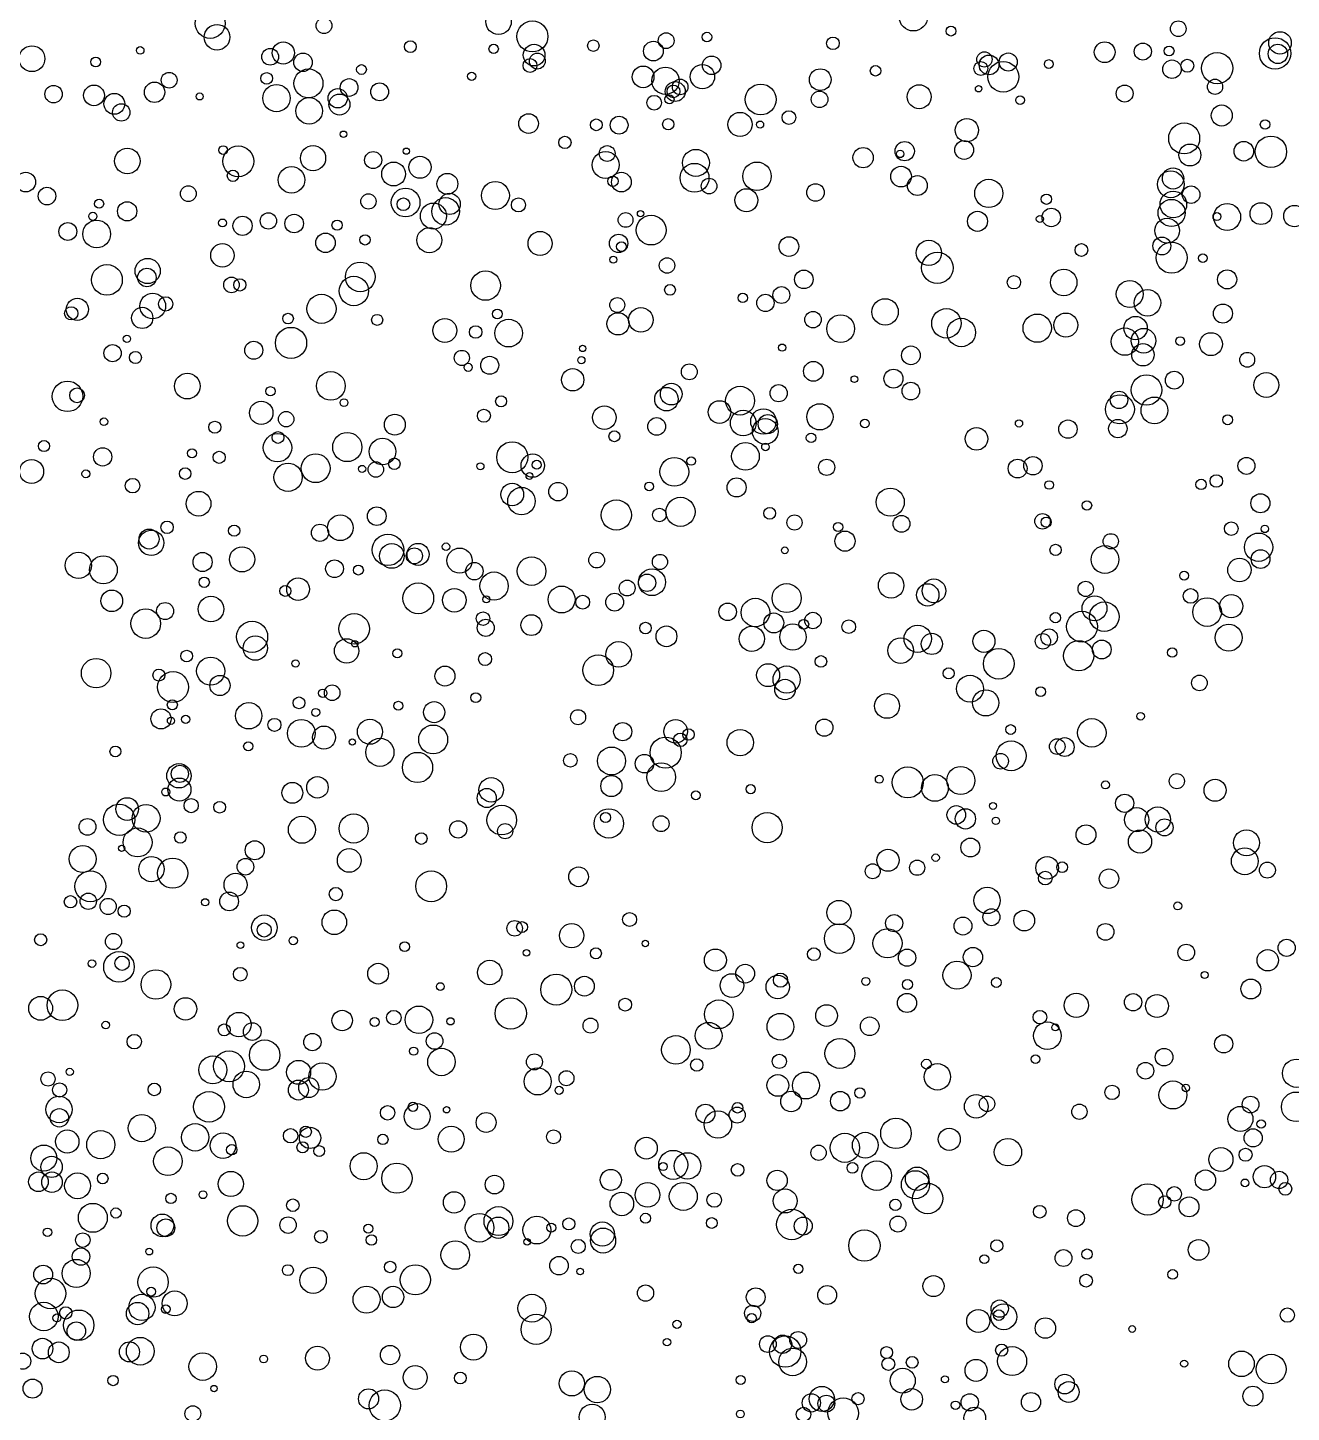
# Model space of a CAD drawing. Extents: x -296 to 296, y -196 to 196.
# Drawn here: x -120 to -59.8, y -143.1 to -77.1 of the extents above; entities that cross this region are included whole.
import ezdxf

# ---------------------------------------------------------------- set-up
doc = ezdxf.new("R2010")
doc.units = 0

msp = doc.modelspace()

# ---------------------------------------------------------------- linework, layer by layer
at = {"layer": 'VIA'}
for centre, radius in [((-77.8039, -76.5625), 0.673), ((-111.3339, -76.8756), 0.7114), ((-105.9047, -76.9813), 0.3782), ((-97.5828, -76.7906), 0.6095), ((-111.0054, -77.5348), 0.6116), ((-95.9671, -77.496), 0.7409), ((-76.0094, -77.2409), 0.2362), ((-65.1695, -77.1298), 0.3734), ((-60.3205, -77.8066), 0.5377), ((-107.846, -78.2849), 0.5275), ((-101.7848, -77.9829), 0.2809), ((-97.8154, -78.0935), 0.2234), ((-95.8878, -78.3858), 0.5182), ((-93.0616, -77.9376), 0.2723), ((-90.2003, -78.1947), 0.4699), ((-89.5869, -77.6994), 0.3776), ((-87.6449, -77.5251), 0.2268), ((-81.6379, -77.8244), 0.2992), ((-68.6786, -78.2467), 0.495), ((-66.8621, -78.2178), 0.4083), ((-60.5567, -78.3055), 0.7469), ((-60.4221, -78.3289), 0.4623), ((-119.83, -78.557), 0.6168), ((-116.7875, -78.7119), 0.2324), ((-114.6701, -78.1612), 0.1807), ((-108.4711, -78.4669), 0.3995), ((-106.9057, -78.7288), 0.4411), ((-96.0811, -78.8793), 0.332), ((-95.7329, -78.6715), 0.3788), ((-87.4231, -78.872), 0.442), ((-74.4137, -78.5935), 0.3663), ((-74.194, -78.8563), 0.4711), ((-73.2784, -78.7185), 0.4323), ((-65.6081, -78.1882), 0.2343), ((-64.74, -78.8959), 0.3078), ((-63.3196, -79.0107), 0.7427), ((-113.2902, -79.5853), 0.3759), ((-108.6382, -79.4969), 0.2774), ((-106.645, -79.7361), 0.691), ((-104.1183, -79.075), 0.2324), ((-98.8667, -79.3974), 0.1964), ((-90.6869, -79.4241), 0.5166), ((-89.6246, -79.608), 0.6507), ((-87.86, -79.4156), 0.5798), ((-82.2397, -79.5577), 0.5185), ((-79.6065, -79.1333), 0.2517), ((-74.5836, -79.0242), 0.3314), ((-73.5137, -79.4221), 0.7333), ((-71.3448, -78.8151), 0.2112), ((-65.4714, -79.0609), 0.4426), ((-118.8002, -80.2492), 0.4163), ((-116.8725, -80.3065), 0.4937), ((-113.9844, -80.1606), 0.4859), ((-108.169, -80.4386), 0.6491), ((-104.7073, -79.9321), 0.4224), ((-103.2541, -80.1379), 0.4253), ((-89.1564, -80.125), 0.4759), ((-89.2417, -80.1205), 0.3038), ((-88.9218, -79.9062), 0.3723), ((-85.0813, -80.5025), 0.7356), ((-77.5231, -80.3708), 0.571), ((-74.6919, -79.992), 0.1521), ((-67.7287, -80.2236), 0.404), ((-63.4183, -79.8974), 0.3627), ((-115.9025, -80.7117), 0.4972), ((-111.8333, -80.3603), 0.1661), ((-106.6143, -81.0466), 0.6342), ((-105.25, -80.4437), 0.4604), ((-105.1667, -80.7433), 0.5009), ((-90.1626, -80.6588), 0.3504), ((-89.4313, -80.4937), 0.2156), ((-82.2759, -80.4967), 0.3966), ((-72.7152, -80.5381), 0.2076), ((-115.5734, -81.1209), 0.4172), ((-96.1526, -81.6516), 0.4694), ((-86.0651, -81.6931), 0.5763), ((-83.7339, -81.3659), 0.328), ((-63.0975, -81.2671), 0.5018), ((-92.9221, -81.7134), 0.2789), ((-91.8333, -81.7291), 0.425), ((-89.4895, -81.6852), 0.2714), ((-85.1113, -81.7005), 0.1698), ((-75.2515, -81.97), 0.5562), ((-64.89, -82.3625), 0.7384), ((-61.0318, -81.6972), 0.2274), ((-104.9756, -82.159), 0.1516), ((-94.4148, -82.5519), 0.2933), ((-78.2158, -82.9698), 0.4608), ((-75.3803, -82.9103), 0.449), ((-62.0467, -82.9717), 0.4664), ((-60.7517, -82.997), 0.748), ((-115.282, -83.4388), 0.6103), ((-110.7091, -82.9154), 0.2065), ((-109.9923, -83.4517), 0.7347), ((-106.4278, -83.3024), 0.6018), ((-103.5613, -83.394), 0.4091), ((-101.9818, -82.9695), 0.1504), ((-101.3291, -83.7336), 0.5262), ((-92.4758, -83.6273), 0.6432), ((-92.4021, -83.0835), 0.3776), ((-88.1723, -83.5269), 0.6434), ((-80.1976, -83.279), 0.485), ((-78.4335, -83.1016), 0.1769), ((-64.6155, -83.1532), 0.5228), ((-110.2487, -84.1429), 0.2707), ((-107.4566, -84.3387), 0.6343), ((-102.5851, -84.0583), 0.5687), ((-88.2371, -84.2395), 0.6885), ((-85.2588, -84.1674), 0.6798), ((-78.3885, -84.1805), 0.4919), ((-65.419, -84.2717), 0.507), ((-120.1261, -84.4454), 0.4692), ((-100.0222, -84.5271), 0.5002), ((-97.7327, -85.0846), 0.6657), ((-92.1296, -84.4042), 0.2478), ((-91.7251, -84.4443), 0.4685), ((-87.5445, -84.6339), 0.3736), ((-82.4703, -84.9382), 0.4176), ((-77.6115, -84.6095), 0.4745), ((-74.2056, -84.9844), 0.6725), ((-65.5273, -84.5499), 0.6383), ((-119.1143, -85.1103), 0.4202), ((-112.3754, -84.9946), 0.3776), ((-103.7861, -85.3656), 0.3628), ((-102.0149, -85.4173), 0.6853), ((-102.1171, -85.4998), 0.3006), ((-100.1056, -85.8417), 0.6558), ((-99.9166, -85.4836), 0.5068), ((-96.6359, -85.5341), 0.3342), ((-85.764, -85.3091), 0.5476), ((-71.4588, -85.2607), 0.2454), ((-65.4075, -85.5096), 0.6341), ((-64.5601, -85.0454), 0.4184), ((-116.6267, -85.4784), 0.2162), ((-115.2922, -85.8387), 0.4592), ((-100.6892, -86.0635), 0.6207), ((-90.8105, -85.9508), 0.1513), ((-74.7452, -86.3152), 0.4779), ((-71.2294, -86.1319), 0.4389), ((-65.4912, -85.9147), 0.6457), ((-62.8415, -86.1079), 0.6436), ((-61.2275, -85.9491), 0.5192), ((-59.6292, -86.067), 0.5114), ((-118.1201, -86.8018), 0.4282), ((-116.7425, -86.9219), 0.6585), ((-116.9299, -86.0755), 0.195), ((-110.7455, -86.393), 0.1874), ((-109.7886, -86.5299), 0.4589), ((-108.5568, -86.2982), 0.3907), ((-107.3289, -86.4218), 0.4419), ((-105.2807, -86.4993), 0.2456), ((-91.5246, -86.2487), 0.3533), ((-90.3078, -86.7334), 0.7109), ((-71.7727, -86.2039), 0.1677), ((-65.7025, -86.7603), 0.5899), ((-63.325, -86.0876), 0.1895), ((-105.8337, -87.342), 0.4644), ((-103.9497, -87.1998), 0.2453), ((-100.8815, -87.2166), 0.5984), ((-95.6034, -87.3709), 0.5744), ((-91.8583, -87.3692), 0.4397), ((-83.7392, -87.5183), 0.4681), ((-65.9529, -87.4907), 0.4274), ((-110.7506, -87.9378), 0.5566), ((-91.7206, -87.5221), 0.2331), ((-77.063, -87.8201), 0.6022), ((-76.6579, -88.5348), 0.7495), ((-69.7894, -87.6836), 0.3059), ((-65.4862, -88.0529), 0.7408), ((-116.2549, -89.1107), 0.7331), ((-114.3123, -88.6864), 0.6022), ((-104.1752, -88.9667), 0.7071), ((-92.1101, -88.1448), 0.1654), ((-89.5485, -88.4239), 0.3678), ((-63.9987, -88.0695), 0.2061), ((-114.3504, -88.9959), 0.4419), ((-110.3172, -89.3486), 0.3715), ((-109.9185, -89.3494), 0.2907), ((-104.4808, -89.639), 0.6998), ((-98.2002, -89.3799), 0.7033), ((-83.0258, -89.0845), 0.4423), ((-73.0054, -89.2242), 0.3189), ((-70.6347, -89.2319), 0.632), ((-67.4834, -89.7832), 0.6429), ((-62.8411, -89.0863), 0.4557), ((-114.0721, -90.3559), 0.6136), ((-106.0236, -90.4887), 0.6964), ((-89.4065, -89.5858), 0.2577), ((-85.9367, -89.9678), 0.2255), ((-84.8548, -90.2093), 0.413), ((-84.0955, -89.8309), 0.4018), ((-66.6421, -90.2042), 0.6325), ((-117.956, -90.7045), 0.3152), ((-117.6653, -90.5138), 0.531), ((-114.5737, -90.9224), 0.5073), ((-113.4566, -90.2551), 0.3423), ((-91.9208, -90.3103), 0.3565), ((-90.7964, -91.0163), 0.5834), ((-79.1508, -90.636), 0.6294), ((-76.2271, -91.1803), 0.7024), ((-63.041, -90.7151), 0.4549), ((-107.6187, -90.9551), 0.2542), ((-103.37, -91.0163), 0.2641), ((-100.1462, -91.5236), 0.5697), ((-97.6441, -90.7356), 0.2307), ((-97.1027, -91.6484), 0.6598), ((-91.8844, -91.2053), 0.5292), ((-82.5868, -91.0043), 0.3935), ((-81.2688, -91.4366), 0.6612), ((-75.5144, -91.6172), 0.678), ((-71.8983, -91.4115), 0.6748), ((-70.5338, -91.2634), 0.573), ((-67.2062, -91.4081), 0.5575), ((-115.3024, -91.9217), 0.1723), ((-107.4766, -92.1169), 0.7442), ((-98.6746, -91.5972), 0.2969), ((-67.7175, -92.0558), 0.6518), ((-66.8262, -92.011), 0.5872), ((-63.6131, -92.1748), 0.5469), ((-115.9857, -92.6056), 0.4108), ((-109.2531, -92.4657), 0.4294), ((-93.5725, -92.3778), 0.1539), ((-84.0592, -92.3401), 0.1706), ((-77.9191, -92.708), 0.4466), ((-66.8539, -92.679), 0.5355), ((-65.0823, -92.026), 0.2059), ((-114.8956, -92.8111), 0.2859), ((-99.3323, -92.8326), 0.3622), ((-99.0329, -93.2804), 0.1922), ((-98.0046, -93.1837), 0.4292), ((-93.6326, -92.9399), 0.1715), ((-88.4879, -93.4954), 0.3785), ((-82.5706, -93.471), 0.4717), ((-61.8847, -92.9213), 0.3541), ((-112.4245, -94.1758), 0.6134), ((-105.5821, -94.1673), 0.6845), ((-94.046, -93.8754), 0.5326), ((-80.6171, -93.845), 0.1586), ((-78.7509, -93.82), 0.4525), ((-66.6853, -94.3623), 0.7268), ((-65.3608, -93.8943), 0.4264), ((-60.9749, -94.1235), 0.5925), ((-118.1355, -94.6645), 0.7278), ((-117.6784, -94.6182), 0.3525), ((-108.4593, -94.4218), 0.2207), ((-89.5749, -94.7987), 0.5602), ((-89.3466, -94.5557), 0.5179), ((-86.067, -94.8713), 0.6882), ((-84.2262, -94.5145), 0.4099), ((-77.922, -94.4125), 0.4193), ((-67.9957, -94.8336), 0.4163), ((-108.8969, -95.4502), 0.5561), ((-104.9517, -94.9641), 0.1835), ((-97.4597, -94.9006), 0.2629), ((-87.0449, -95.4115), 0.541), ((-82.2604, -95.6416), 0.6263), ((-67.9527, -95.2831), 0.6929), ((-66.3096, -95.3355), 0.6387), ((-116.4001, -95.8749), 0.1829), ((-107.7102, -95.7538), 0.369), ((-102.5279, -96.0148), 0.4991), ((-98.2785, -95.5912), 0.3115), ((-92.5355, -95.6782), 0.5627), ((-90.0424, -96.1006), 0.423), ((-85.9149, -95.9369), 0.6147), ((-84.9514, -95.8632), 0.6075), ((-84.8664, -96.3375), 0.6143), ((-84.7417, -95.9873), 0.4584), ((-80.113, -95.9617), 0.2086), ((-68.0522, -96.1998), 0.4385), ((-62.8134, -95.7843), 0.2358), ((-111.1111, -96.1378), 0.2874), ((-108.1003, -96.6264), 0.2815), ((-104.7966, -97.0839), 0.6948), ((-92.0575, -96.5688), 0.2592), ((-82.683, -96.6431), 0.2253), ((-74.7887, -96.695), 0.5393), ((-72.7651, -95.9559), 0.1733), ((-70.4311, -96.2281), 0.4378), ((-119.2555, -97.0363), 0.2655), ((-108.1225, -97.1139), 0.6767), ((-103.1158, -97.2966), 0.6357), ((-96.93, -97.5689), 0.7398), ((-85.8073, -97.5228), 0.6597), ((-84.8537, -97.0755), 0.1811), ((-119.8484, -98.2487), 0.575), ((-116.4591, -97.5513), 0.4363), ((-112.1962, -97.3809), 0.218), ((-110.9063, -97.5718), 0.29), ((-106.3017, -98.0939), 0.6865), ((-102.5501, -97.8815), 0.2731), ((-95.9527, -97.9682), 0.5565), ((-95.7592, -97.9294), 0.2146), ((-89.198, -98.2654), 0.6867), ((-88.3989, -97.7522), 0.2021), ((-81.9362, -98.0503), 0.3875), ((-72.8317, -98.108), 0.4483), ((-72.1013, -97.973), 0.4389), ((-61.9203, -97.983), 0.4056), ((-117.2602, -98.3596), 0.1893), ((-112.5253, -98.3509), 0.2767), ((-107.618, -98.5259), 0.6745), ((-104.0884, -98.126), 0.1701), ((-103.4343, -98.1554), 0.3682), ((-98.4456, -98.0005), 0.1682), ((-96.1103, -98.4624), 0.1618), ((-63.3595, -98.705), 0.2986), ((-115.035, -98.925), 0.3479), ((-96.9279, -99.3427), 0.5395), ((-96.4893, -99.6634), 0.6573), ((-94.7451, -99.2087), 0.4412), ((-90.4013, -98.9584), 0.2052), ((-86.2307, -99.0092), 0.4562), ((-78.9047, -99.7107), 0.6707), ((-71.3324, -98.8927), 0.2059), ((-64.0835, -98.8642), 0.2466), ((-111.8862, -99.7864), 0.59), ((-91.9673, -100.3257), 0.7225), ((-88.9082, -100.1736), 0.6961), ((-69.5257, -99.8695), 0.2266), ((-61.2563, -99.7652), 0.4539), ((-105.1293, -100.9328), 0.6131), ((-103.3892, -100.3786), 0.4446), ((-89.9095, -100.322), 0.3256), ((-84.6527, -100.244), 0.2819), ((-83.4701, -100.683), 0.3597), ((-78.3671, -100.7439), 0.4019), ((-71.6423, -100.625), 0.3701), ((-114.144, -101.6537), 0.6035), ((-114.2451, -101.4713), 0.476), ((-113.3877, -100.9109), 0.2969), ((-110.1887, -101.0714), 0.2675), ((-106.0979, -101.1721), 0.4107), ((-81.3906, -100.8965), 0.2198), ((-71.4726, -100.6641), 0.2397), ((-62.6465, -100.9759), 0.3249), ((-61.045, -100.9885), 0.1778), ((-102.8551, -101.9869), 0.7498), ((-102.6719, -102.2792), 0.5887), ((-101.4165, -102.2045), 0.5263), ((-100.0879, -101.8359), 0.1785), ((-81.0626, -101.5708), 0.4827), ((-68.3895, -101.5785), 0.3632), ((-61.3425, -101.8597), 0.6755), ((-117.616, -102.7261), 0.6283), ((-116.4265, -102.9394), 0.6647), ((-111.6945, -102.5662), 0.4567), ((-109.8109, -102.4391), 0.6004), ((-101.5967, -102.2766), 0.3829), ((-99.4392, -102.5006), 0.6018), ((-96.0088, -103.0024), 0.6801), ((-92.9024, -102.4748), 0.3761), ((-89.8863, -102.5629), 0.3624), ((-83.9312, -102.0091), 0.1612), ((-71.0223, -101.9878), 0.2672), ((-68.6656, -102.4471), 0.6631), ((-61.2461, -102.4275), 0.448), ((-105.4033, -102.8856), 0.4234), ((-104.2662, -102.9503), 0.2384), ((-98.7357, -103.0036), 0.4153), ((-90.2651, -103.5291), 0.6405), ((-64.8946, -103.2168), 0.2098), ((-62.2518, -102.9462), 0.5598), ((-111.6176, -103.5312), 0.2478), ((-107.75, -103.9443), 0.2603), ((-107.1424, -103.8644), 0.5385), ((-101.4101, -104.2975), 0.7332), ((-97.7964, -103.7124), 0.6717), ((-91.4486, -103.8098), 0.3776), ((-90.501, -103.5582), 0.415), ((-83.8451, -104.2873), 0.6932), ((-78.8639, -103.6836), 0.608), ((-77.1194, -104.1383), 0.5359), ((-76.8214, -103.9416), 0.5649), ((-69.5848, -103.8496), 0.3654), ((-116.0237, -104.4189), 0.5152), ((-111.2941, -104.8107), 0.6103), ((-99.6899, -104.3904), 0.5633), ((-98.165, -104.3475), 0.169), ((-94.5768, -104.3552), 0.6421), ((-93.5697, -104.4809), 0.3314), ((-92.0461, -104.4831), 0.4254), ((-85.3331, -104.9753), 0.6801), ((-69.1648, -104.7724), 0.5937), ((-64.5827, -104.1828), 0.3521), ((-63.7949, -104.9553), 0.6805), ((-62.6471, -104.674), 0.5519), ((-114.4055, -105.5039), 0.7047), ((-113.4828, -104.9054), 0.4071), ((-98.3216, -105.2663), 0.3208), ((-86.6564, -104.9435), 0.4201), ((-84.4585, -105.4723), 0.4749), ((-82.5895, -105.3569), 0.3922), ((-71.0298, -105.222), 0.2463), ((-69.7615, -105.6505), 0.7333), ((-68.7002, -105.1749), 0.7036), ((-109.3343, -106.1334), 0.7427), ((-104.4668, -105.7536), 0.7245), ((-98.1927, -105.7052), 0.4068), ((-96.0172, -105.5771), 0.4953), ((-90.5749, -105.7161), 0.2767), ((-89.5761, -106.1128), 0.4957), ((-85.5072, -106.2311), 0.5994), ((-83.5466, -106.1445), 0.6275), ((-83.0294, -105.5361), 0.2347), ((-80.8827, -105.6514), 0.3251), ((-77.5969, -106.226), 0.6515), ((-62.7648, -106.1777), 0.6452), ((-109.18, -106.6691), 0.5835), ((-104.8269, -106.8074), 0.5816), ((-104.439, -106.4647), 0.1549), ((-78.4047, -106.7903), 0.6112), ((-76.921, -106.4726), 0.5066), ((-74.4394, -106.3467), 0.5291), ((-71.6272, -106.3501), 0.366), ((-71.3292, -106.1534), 0.395), ((-69.9184, -107.039), 0.7199), ((-68.8198, -106.7388), 0.448), ((-112.4528, -107.0523), 0.2785), ((-102.4098, -106.9244), 0.2145), ((-98.2247, -107.1983), 0.3093), ((-91.8597, -106.9738), 0.6104), ((-73.7322, -107.419), 0.7299), ((-65.4566, -106.8841), 0.2239), ((-116.7713, -107.8692), 0.7042), ((-111.3073, -107.7707), 0.6705), ((-107.2591, -107.4069), 0.1743), ((-100.1365, -108.0085), 0.4767), ((-92.83, -107.728), 0.7311), ((-84.7278, -107.9641), 0.5469), ((-83.8444, -108.1751), 0.6493), ((-82.2085, -107.3089), 0.2752), ((-76.1173, -107.8777), 0.2625), ((-113.7767, -107.96), 0.2881), ((-113.1037, -108.5317), 0.7372), ((-110.8657, -108.4559), 0.4838), ((-83.9231, -108.6496), 0.4879), ((-75.1005, -108.612), 0.6405), ((-64.1629, -108.3339), 0.3726), ((-105.9645, -108.8265), 0.1975), ((-105.5152, -108.8012), 0.3718), ((-98.6661, -109.0367), 0.2362), ((-79.0559, -109.4292), 0.5939), ((-74.3524, -109.2844), 0.625), ((-71.73, -108.7514), 0.2297), ((-113.6776, -110.0517), 0.4802), ((-113.1371, -109.3804), 0.2386), ((-109.4936, -109.901), 0.6285), ((-107.0966, -109.2858), 0.2815), ((-106.299, -109.7423), 0.192), ((-102.3589, -109.4217), 0.2097), ((-100.6526, -109.7312), 0.5054), ((-93.7894, -109.9701), 0.3589), ((-113.2033, -110.1382), 0.1721), ((-112.5035, -110.0719), 0.1983), ((-108.2682, -110.3347), 0.3109), ((-106.9848, -110.7363), 0.6616), ((-103.7145, -110.6632), 0.5977), ((-91.6605, -110.6573), 0.4343), ((-89.1397, -110.6465), 0.5636), ((-82.0499, -110.4677), 0.4085), ((-69.2917, -110.7148), 0.6785), ((-66.9675, -109.9237), 0.1822), ((-105.9088, -110.9385), 0.5476), ((-100.7, -111.0314), 0.6897), ((-89.6125, -111.6593), 0.7448), ((-88.91, -111.048), 0.3224), ((-88.5249, -110.7957), 0.2724), ((-86.0591, -111.1815), 0.6288), ((-73.1671, -110.5576), 0.2329), ((-70.5872, -111.3941), 0.449), ((-115.8545, -111.6042), 0.2586), ((-109.5173, -111.3581), 0.2187), ((-104.5555, -111.1516), 0.1522), ((-103.2394, -111.6441), 0.6709), ((-92.195, -112.0574), 0.6667), ((-73.1419, -111.8138), 0.7119), ((-70.9425, -111.373), 0.3716), ((-112.8218, -112.7647), 0.5816), ((-112.7761, -112.6691), 0.4097), ((-101.4462, -112.3676), 0.7223), ((-94.1593, -112.0296), 0.3233), ((-90.6255, -112.1839), 0.4434), ((-89.8267, -112.83), 0.6829), ((-73.6411, -112.0702), 0.3744), ((-112.7994, -113.4216), 0.5478), ((-106.2173, -113.3153), 0.513), ((-97.9335, -113.4341), 0.584), ((-92.2036, -113.2528), 0.5031), ((-79.4276, -112.9281), 0.1881), ((-78.0725, -113.081), 0.7415), ((-76.7776, -113.3412), 0.6406), ((-75.5421, -112.9891), 0.6702), ((-65.2406, -113.0192), 0.3632), ((-63.4171, -113.4542), 0.5245), ((-113.4508, -113.5368), 0.1904), ((-107.4145, -113.5777), 0.4982), ((-98.145, -113.8249), 0.4562), ((-88.1732, -113.6958), 0.2093), ((-85.5583, -113.4036), 0.2182), ((-68.6423, -113.1984), 0.1897), ((-115.6704, -114.8597), 0.7469), ((-115.2915, -114.3483), 0.5407), ((-114.3868, -114.7915), 0.6628), ((-112.2392, -114.1871), 0.3383), ((-110.8817, -114.2648), 0.278), ((-97.4299, -114.8762), 0.7074), ((-75.7566, -114.6296), 0.4431), ((-74.006, -114.1991), 0.1658), ((-67.7296, -114.0754), 0.4342), ((-66.1445, -114.8496), 0.6011), ((-117.1833, -115.201), 0.3987), ((-106.9562, -115.3353), 0.6481), ((-104.4911, -115.2814), 0.6953), ((-99.5085, -115.3222), 0.4112), ((-92.3228, -115.0366), 0.7021), ((-92.4777, -114.7508), 0.2414), ((-89.8313, -115.0494), 0.3786), ((-84.7748, -115.236), 0.7182), ((-75.3211, -114.8209), 0.4829), ((-73.8715, -114.9121), 0.1705), ((-67.1558, -114.8593), 0.5766), ((-65.8286, -115.2255), 0.4064), ((-114.7926, -115.9409), 0.6917), ((-112.7561, -115.705), 0.2752), ((-101.2663, -115.7586), 0.2754), ((-97.2683, -115.406), 0.3614), ((-69.5703, -115.5765), 0.4738), ((-66.9959, -115.904), 0.5536), ((-61.9211, -115.9584), 0.6175), ((-117.4087, -116.733), 0.6431), ((-115.5559, -116.2199), 0.1504), ((-109.208, -116.3173), 0.4564), ((-104.7019, -116.8016), 0.5661), ((-75.0857, -116.1861), 0.4499), ((-61.9983, -116.8425), 0.6399), ((-114.1342, -117.2141), 0.6038), ((-113.1221, -117.4092), 0.7201), ((-109.6524, -117.1017), 0.3984), ((-79.0131, -116.7899), 0.527), ((-77.6216, -117.1482), 0.3638), ((-76.7382, -116.6695), 0.1768), ((-71.4274, -117.1496), 0.5382), ((-70.7076, -117.1259), 0.255), ((-60.9221, -117.2646), 0.3805), ((-117.0432, -118.0373), 0.7358), ((-110.1205, -117.9639), 0.552), ((-100.7957, -118.0344), 0.7375), ((-93.7687, -117.5834), 0.4698), ((-79.7415, -117.3194), 0.3573), ((-71.5139, -117.645), 0.3264), ((-68.4745, -117.6703), 0.464), ((-105.3424, -118.4047), 0.316), ((-74.2881, -118.7114), 0.6285), ((-117.9916, -118.7738), 0.296), ((-117.1436, -118.7492), 0.3896), ((-116.1972, -118.9974), 0.3872), ((-111.5702, -118.7972), 0.1711), ((-110.4298, -118.7566), 0.4467), ((-81.3475, -119.2913), 0.5828), ((-65.1969, -118.9706), 0.192), ((-115.4351, -119.2184), 0.2888), ((-108.7455, -120.0083), 0.6095), ((-105.4126, -119.7526), 0.5863), ((-91.3327, -119.622), 0.3324), ((-78.7217, -119.7974), 0.4095), ((-75.4365, -119.9323), 0.4266), ((-74.0778, -119.5101), 0.406), ((-72.5165, -119.6725), 0.495), ((-108.7561, -120.1196), 0.3357), ((-96.8137, -120.0425), 0.3709), ((-96.4629, -119.9792), 0.2585), ((-94.0975, -120.3874), 0.5793), ((-81.336, -120.5292), 0.7098), ((-79.0362, -120.7556), 0.6946), ((-68.6385, -120.2092), 0.3987), ((-119.4146, -120.5832), 0.2884), ((-115.9428, -120.6702), 0.3877), ((-109.8892, -120.8439), 0.1626), ((-107.3692, -120.6283), 0.2001), ((-102.0597, -120.9187), 0.2324), ((-90.5848, -120.7642), 0.1516), ((-64.7887, -121.1941), 0.3961), ((-60.0043, -120.9694), 0.4095), ((-115.6813, -121.8823), 0.7295), ((-115.5334, -121.7042), 0.3422), ((-96.2447, -121.2117), 0.1583), ((-92.9417, -121.2295), 0.2625), ((-87.2417, -121.5567), 0.5264), ((-82.548, -121.2733), 0.3034), ((-78.1033, -121.4403), 0.4123), ((-74.9626, -121.4131), 0.46), ((-60.9056, -121.5652), 0.5094), ((-116.9721, -121.7215), 0.183), ((-113.9201, -122.7197), 0.7047), ((-109.8965, -122.229), 0.3282), ((-103.3241, -122.2038), 0.494), ((-98.0038, -122.148), 0.5828), ((-85.8234, -122.2015), 0.4471), ((-84.1385, -122.5136), 0.3404), ((-75.7227, -122.2763), 0.6687), ((-63.9177, -122.2661), 0.165), ((-100.3599, -122.8181), 0.1855), ((-94.8322, -122.9616), 0.7389), ((-93.4887, -122.8011), 0.4721), ((-86.4533, -122.7688), 0.564), ((-84.2697, -122.8396), 0.5576), ((-80.0678, -122.5718), 0.193), ((-78.0859, -122.7174), 0.2408), ((-73.8467, -122.6249), 0.234), ((-61.7098, -122.9336), 0.4738), ((-119.4162, -123.8566), 0.5689), ((-118.3793, -123.7089), 0.7309), ((-112.5108, -123.8854), 0.5353), ((-97.0033, -124.0986), 0.7468), ((-91.5437, -123.6809), 0.3061), ((-87.0795, -124.1403), 0.6857), ((-78.106, -123.5994), 0.457), ((-70.0357, -123.7145), 0.5793), ((-67.3255, -123.5655), 0.4142), ((-66.1848, -123.7448), 0.5444), ((-109.9637, -124.631), 0.5833), ((-105.0379, -124.4389), 0.488), ((-102.5773, -124.3006), 0.3455), ((-101.3772, -124.4027), 0.6557), ((-84.1431, -124.733), 0.6361), ((-81.9409, -124.2018), 0.5193), ((-71.769, -124.2779), 0.3238), ((-116.3153, -124.654), 0.1794), ((-110.6622, -124.887), 0.2861), ((-109.3262, -124.9672), 0.4235), ((-103.4879, -124.5078), 0.2113), ((-99.8701, -124.4768), 0.1743), ((-93.1979, -124.6792), 0.3559), ((-87.5669, -125.1648), 0.6405), ((-79.8849, -124.7131), 0.4454), ((-71.4119, -125.1634), 0.6569), ((-71.0294, -124.7665), 0.166), ((-114.9514, -125.4454), 0.3471), ((-108.7343, -126.0887), 0.725), ((-106.4581, -125.4684), 0.4144), ((-100.6325, -125.4153), 0.3968), ((-89.1256, -125.8366), 0.6816), ((-81.3062, -126.0076), 0.7148), ((-63.0083, -125.5523), 0.4343), ((-111.2053, -126.7929), 0.6656), ((-110.4311, -126.6226), 0.7354), ((-101.6299, -125.898), 0.1963), ((-100.3074, -126.4147), 0.6537), ((-95.8717, -126.4129), 0.383), ((-84.1944, -126.3884), 0.3399), ((-71.9733, -126.277), 0.2053), ((-65.8474, -126.1869), 0.4202), ((-118.0291, -126.889), 0.1734), ((-107.115, -126.9086), 0.5716), ((-105.982, -127.1088), 0.6514), ((-95.7153, -127.3431), 0.6448), ((-88.1298, -126.5585), 0.2946), ((-77.1782, -126.5185), 0.2332), ((-76.6559, -127.1238), 0.6287), ((-66.736, -126.8311), 0.3976), ((-59.5273, -126.9524), 0.6745), ((-119.0648, -127.2265), 0.3406), ((-118.5114, -127.748), 0.3379), ((-113.9967, -127.7265), 0.3005), ((-109.6106, -127.4859), 0.6319), ((-107.1269, -127.7546), 0.4754), ((-106.6319, -127.6337), 0.4778), ((-94.3436, -127.1891), 0.3562), ((-84.2653, -127.5316), 0.5184), ((-82.927, -127.5366), 0.6419), ((-65.4262, -127.989), 0.667), ((-118.5402, -128.6811), 0.6291), ((-111.388, -128.5545), 0.7321), ((-94.6961, -127.7673), 0.1916), ((-83.634, -128.2983), 0.4919), ((-81.2912, -128.2845), 0.4639), ((-80.3535, -127.8942), 0.2472), ((-74.8056, -128.5349), 0.5633), ((-74.2892, -128.4113), 0.368), ((-68.3273, -127.8667), 0.3427), ((-64.8106, -127.6533), 0.1782), ((-61.7238, -128.4474), 0.3996), ((-59.5484, -128.5541), 0.7055), ((-118.5241, -129.0789), 0.4392), ((-102.8744, -128.8398), 0.3446), ((-101.4631, -129.0208), 0.6173), ((-101.6622, -128.5506), 0.223), ((-100.0575, -128.6927), 0.1539), ((-87.7175, -128.8814), 0.4512), ((-87.1212, -129.3976), 0.6531), ((-86.2031, -128.9497), 0.383), ((-86.1851, -128.5977), 0.2527), ((-69.8866, -128.7884), 0.364), ((-62.2077, -129.1316), 0.5977), ((-114.5877, -129.5684), 0.6484), ((-112.0453, -130.0097), 0.652), ((-98.1753, -129.3003), 0.4753), ((-78.6332, -129.8211), 0.7281), ((-61.2185, -129.3746), 0.1999), ((-118.1462, -130.2117), 0.5547), ((-116.5488, -130.3597), 0.6724), ((-110.7191, -130.406), 0.6073), ((-107.5005, -129.9345), 0.3419), ((-106.571, -130.0349), 0.5096), ((-106.7756, -129.7452), 0.2683), ((-103.0987, -130.1068), 0.2461), ((-99.8376, -130.0998), 0.6201), ((-94.957, -129.9882), 0.334), ((-90.5381, -130.5282), 0.5227), ((-81.0682, -130.5109), 0.6975), ((-80.096, -130.3861), 0.6152), ((-76.093, -130.1028), 0.5282), ((-73.2926, -130.7172), 0.6515), ((-61.6021, -130.0365), 0.4337), ((-119.267, -130.9994), 0.6218), ((-113.3479, -131.1497), 0.6813), ((-110.305, -130.5999), 0.2448), ((-106.9266, -130.4835), 0.267), ((-106.1348, -130.6658), 0.2586), ((-104.0141, -131.389), 0.6463), ((-89.2527, -131.3243), 0.6943), ((-88.5707, -131.3752), 0.6335), ((-82.3214, -130.7452), 0.3634), ((-63.1363, -131.0701), 0.5726), ((-61.9616, -130.8404), 0.3106), ((-118.8955, -131.4184), 0.5092), ((-102.4298, -131.9583), 0.7214), ((-89.7322, -131.4034), 0.1928), ((-86.1842, -131.5609), 0.302), ((-80.7061, -131.4657), 0.2575), ((-79.55, -131.838), 0.706), ((-77.6251, -131.9856), 0.56), ((-61.0613, -131.8888), 0.5322), ((-119.5227, -132.1303), 0.467), ((-118.8754, -132.1505), 0.4892), ((-117.6562, -132.3251), 0.6155), ((-116.4563, -131.9724), 0.2537), ((-110.3485, -132.2343), 0.599), ((-97.7757, -132.2645), 0.4438), ((-92.2296, -132.0409), 0.5042), ((-84.2988, -132.0633), 0.4841), ((-77.7051, -132.2703), 0.6696), ((-63.8787, -132.0511), 0.4857), ((-61.9889, -132.183), 0.1855), ((-60.3612, -132.0425), 0.4131), ((-113.2035, -132.9259), 0.2468), ((-111.6744, -132.7475), 0.1877), ((-99.7031, -133.1166), 0.5103), ((-91.7025, -133.1853), 0.5615), ((-90.4788, -132.7547), 0.5882), ((-88.7724, -132.8293), 0.6665), ((-87.2968, -133.0023), 0.3462), ((-83.9162, -133.0456), 0.572), ((-77.1202, -132.9279), 0.7231), ((-66.634, -132.9702), 0.7493), ((-65.3657, -132.709), 0.347), ((-60.0682, -132.4661), 0.3044), ((-116.9273, -133.8495), 0.6906), ((-115.8237, -133.6185), 0.2457), ((-109.7835, -133.9937), 0.7233), ((-107.3895, -133.249), 0.2983), ((-97.5875, -134.0053), 0.6885), ((-78.6604, -133.2326), 0.2712), ((-71.7785, -133.5591), 0.3036), ((-65.8189, -133.0897), 0.2922), ((-64.6586, -133.3265), 0.4758), ((-113.6135, -134.2108), 0.5406), ((-113.4462, -134.3251), 0.424), ((-107.6182, -134.1967), 0.3926), ((-98.4873, -134.3211), 0.6828), ((-97.5973, -134.3214), 0.5065), ((-95.7568, -134.4344), 0.6629), ((-94.2312, -134.1415), 0.2885), ((-92.6299, -134.6239), 0.5761), ((-90.5703, -133.8704), 0.2388), ((-87.4161, -134.0964), 0.2558), ((-83.5949, -134.1654), 0.7309), ((-83.0562, -134.2439), 0.4298), ((-78.5392, -134.1471), 0.3787), ((-70.0508, -133.8659), 0.4016), ((-119.0918, -134.5409), 0.2025), ((-117.4088, -134.9132), 0.3469), ((-106.0548, -134.7537), 0.3026), ((-103.7929, -134.3651), 0.2203), ((-103.6459, -134.9067), 0.2479), ((-95.0697, -134.3198), 0.2117), ((-92.5968, -134.9346), 0.5987), ((-80.1374, -135.1736), 0.7478), ((-117.49, -135.6978), 0.4167), ((-114.2361, -135.4618), 0.1601), ((-99.6454, -135.6231), 0.6815), ((-96.2156, -134.9957), 0.1612), ((-93.7803, -135.2154), 0.3358), ((-73.8223, -135.1801), 0.2858), ((-70.6436, -135.768), 0.4005), ((-69.52, -135.5796), 0.2462), ((-64.2024, -135.3792), 0.4941), ((-117.7214, -136.5009), 0.6703), ((-102.7531, -136.1959), 0.2738), ((-94.6986, -136.1331), 0.4406), ((-74.4189, -135.8233), 0.208), ((-119.2965, -136.5551), 0.4468), ((-114.0532, -136.9135), 0.7232), ((-107.6278, -136.3467), 0.2614), ((-106.4252, -136.8282), 0.6298), ((-101.5474, -136.807), 0.7202), ((-93.6962, -136.4093), 0.1575), ((-83.2901, -136.2816), 0.2213), ((-76.8437, -137.1065), 0.5033), ((-69.5664, -136.8496), 0.305), ((-65.4348, -136.5505), 0.2319), ((-118.9472, -137.4615), 0.7294), ((-114.1456, -137.3697), 0.2099), ((-113.0238, -137.9311), 0.596), ((-103.8763, -137.7485), 0.6441), ((-102.6122, -137.6228), 0.5066), ((-90.5739, -137.4389), 0.3877), ((-85.3186, -137.641), 0.4497), ((-81.9119, -137.5311), 0.4502), ((-119.2659, -138.5552), 0.6793), ((-114.7904, -138.4186), 0.5353), ((-114.589, -138.1239), 0.6265), ((-113.4523, -138.2037), 0.2042), ((-95.9931, -138.1616), 0.6643), ((-85.4633, -138.4034), 0.387), ((-73.4928, -138.5677), 0.6179), ((-73.6873, -138.1819), 0.4133), ((-118.6414, -138.6232), 0.1875), ((-118.2211, -138.3865), 0.2917), ((-117.5984, -138.9694), 0.7229), ((-95.7894, -139.1709), 0.7205), ((-85.5131, -138.6344), 0.2238), ((-74.7095, -138.7726), 0.5497), ((-73.7254, -138.4914), 0.253), ((-71.5088, -139.1078), 0.4866), ((-59.9698, -138.4907), 0.3408), ((-117.714, -139.2535), 0.441), ((-89.075, -138.9283), 0.1975), ((-83.2955, -139.6755), 0.4039), ((-67.3664, -139.1522), 0.1594), ((-119.3275, -140.087), 0.4919), ((-118.5498, -140.266), 0.4944), ((-115.1815, -140.2458), 0.48), ((-114.6679, -140.2125), 0.6612), ((-106.2127, -140.545), 0.5683), ((-102.7549, -140.3939), 0.461), ((-98.7774, -140.0138), 0.6192), ((-89.55, -139.7814), 0.1751), ((-84.7398, -139.8734), 0.3979), ((-83.9107, -140.231), 0.7473), ((-84.0423, -139.8824), 0.4379), ((-79.0777, -140.2752), 0.2841), ((-73.5919, -140.159), 0.29), ((-73.0954, -140.6826), 0.6935), ((-120.2717, -140.688), 0.3872), ((-111.686, -140.9445), 0.6571), ((-108.7841, -140.582), 0.1839), ((-83.5557, -140.722), 0.6594), ((-78.9951, -140.8247), 0.3047), ((-77.8605, -140.7449), 0.2789), ((-74.8109, -141.1288), 0.5251), ((-64.8901, -140.806), 0.1684), ((-62.1563, -140.814), 0.6093), ((-60.7401, -141.0643), 0.709), ((-101.5563, -141.4655), 0.5663), ((-99.4069, -141.4906), 0.2801), ((-94.0891, -141.7449), 0.6001), ((-78.3077, -141.6196), 0.5975), ((-70.5877, -141.7828), 0.4695), ((-119.7995, -141.9941), 0.4543), ((-115.9643, -141.6116), 0.2466), ((-111.1488, -141.9927), 0.151), ((-92.8736, -142.0399), 0.6286), ((-86.0387, -141.5826), 0.2145), ((-82.1651, -142.4896), 0.6004), ((-77.8794, -142.5063), 0.5135), ((-76.2978, -141.5519), 0.169), ((-70.4, -142.1595), 0.4982), ((-61.6131, -142.3562), 0.4766), ((-103.7807, -142.4842), 0.4783), ((-103.0073, -142.7987), 0.7457), ((-82.6692, -142.6767), 0.4359), ((-81.9513, -142.7131), 0.4038), ((-81.1464, -143.1637), 0.7274), ((-80.4417, -142.4772), 0.2913), ((-75.795, -142.7892), 0.2005), ((-75.1143, -142.6504), 0.4106), ((-72.1948, -142.6405), 0.4591), ((-112.1613, -143.1919), 0.3763), ((-93.1208, -143.3547), 0.616), ((-86.0534, -143.2085), 0.1842), ((-83.0423, -143.2274), 0.3435), ((-74.8739, -143.3953), 0.5153)]:
    msp.add_circle(centre, radius, dxfattribs=at)

doc.saveas('drawing.dxf')
